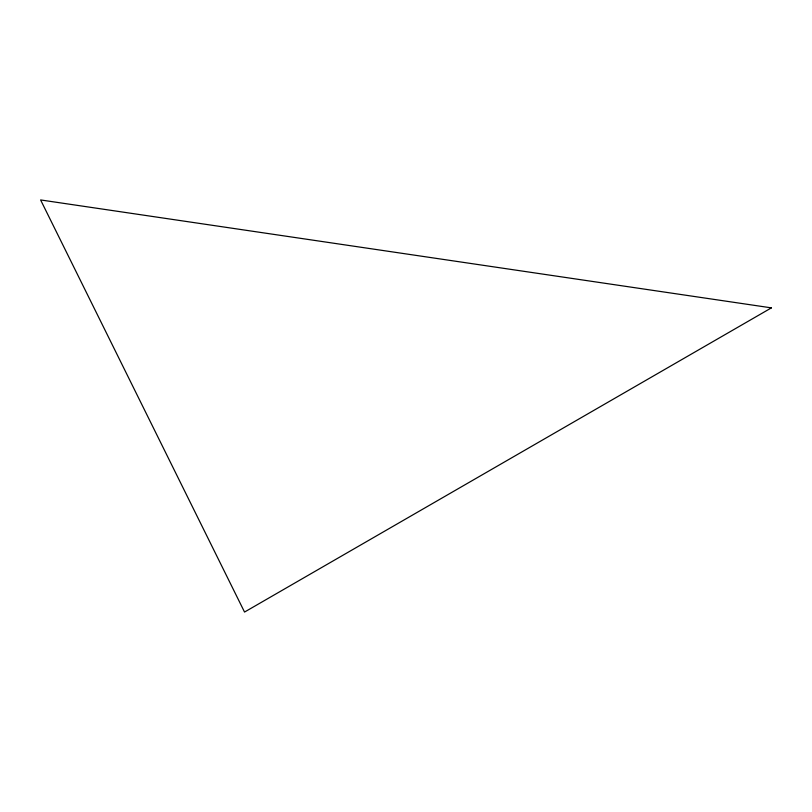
<?xml version="1.0" encoding="UTF-8"?>
<svg xmlns="http://www.w3.org/2000/svg" width="812" height="812" viewBox="0 0 812 812"><rect width="100%" height="100%" fill="white"/><g stroke="black" fill="none" stroke-linecap="round" stroke-linejoin="round"><path stroke-width="1.22" d="M771.4 307.87L244.534 612.055L40.6 199.945L771.4 307.87"/></g></svg>
